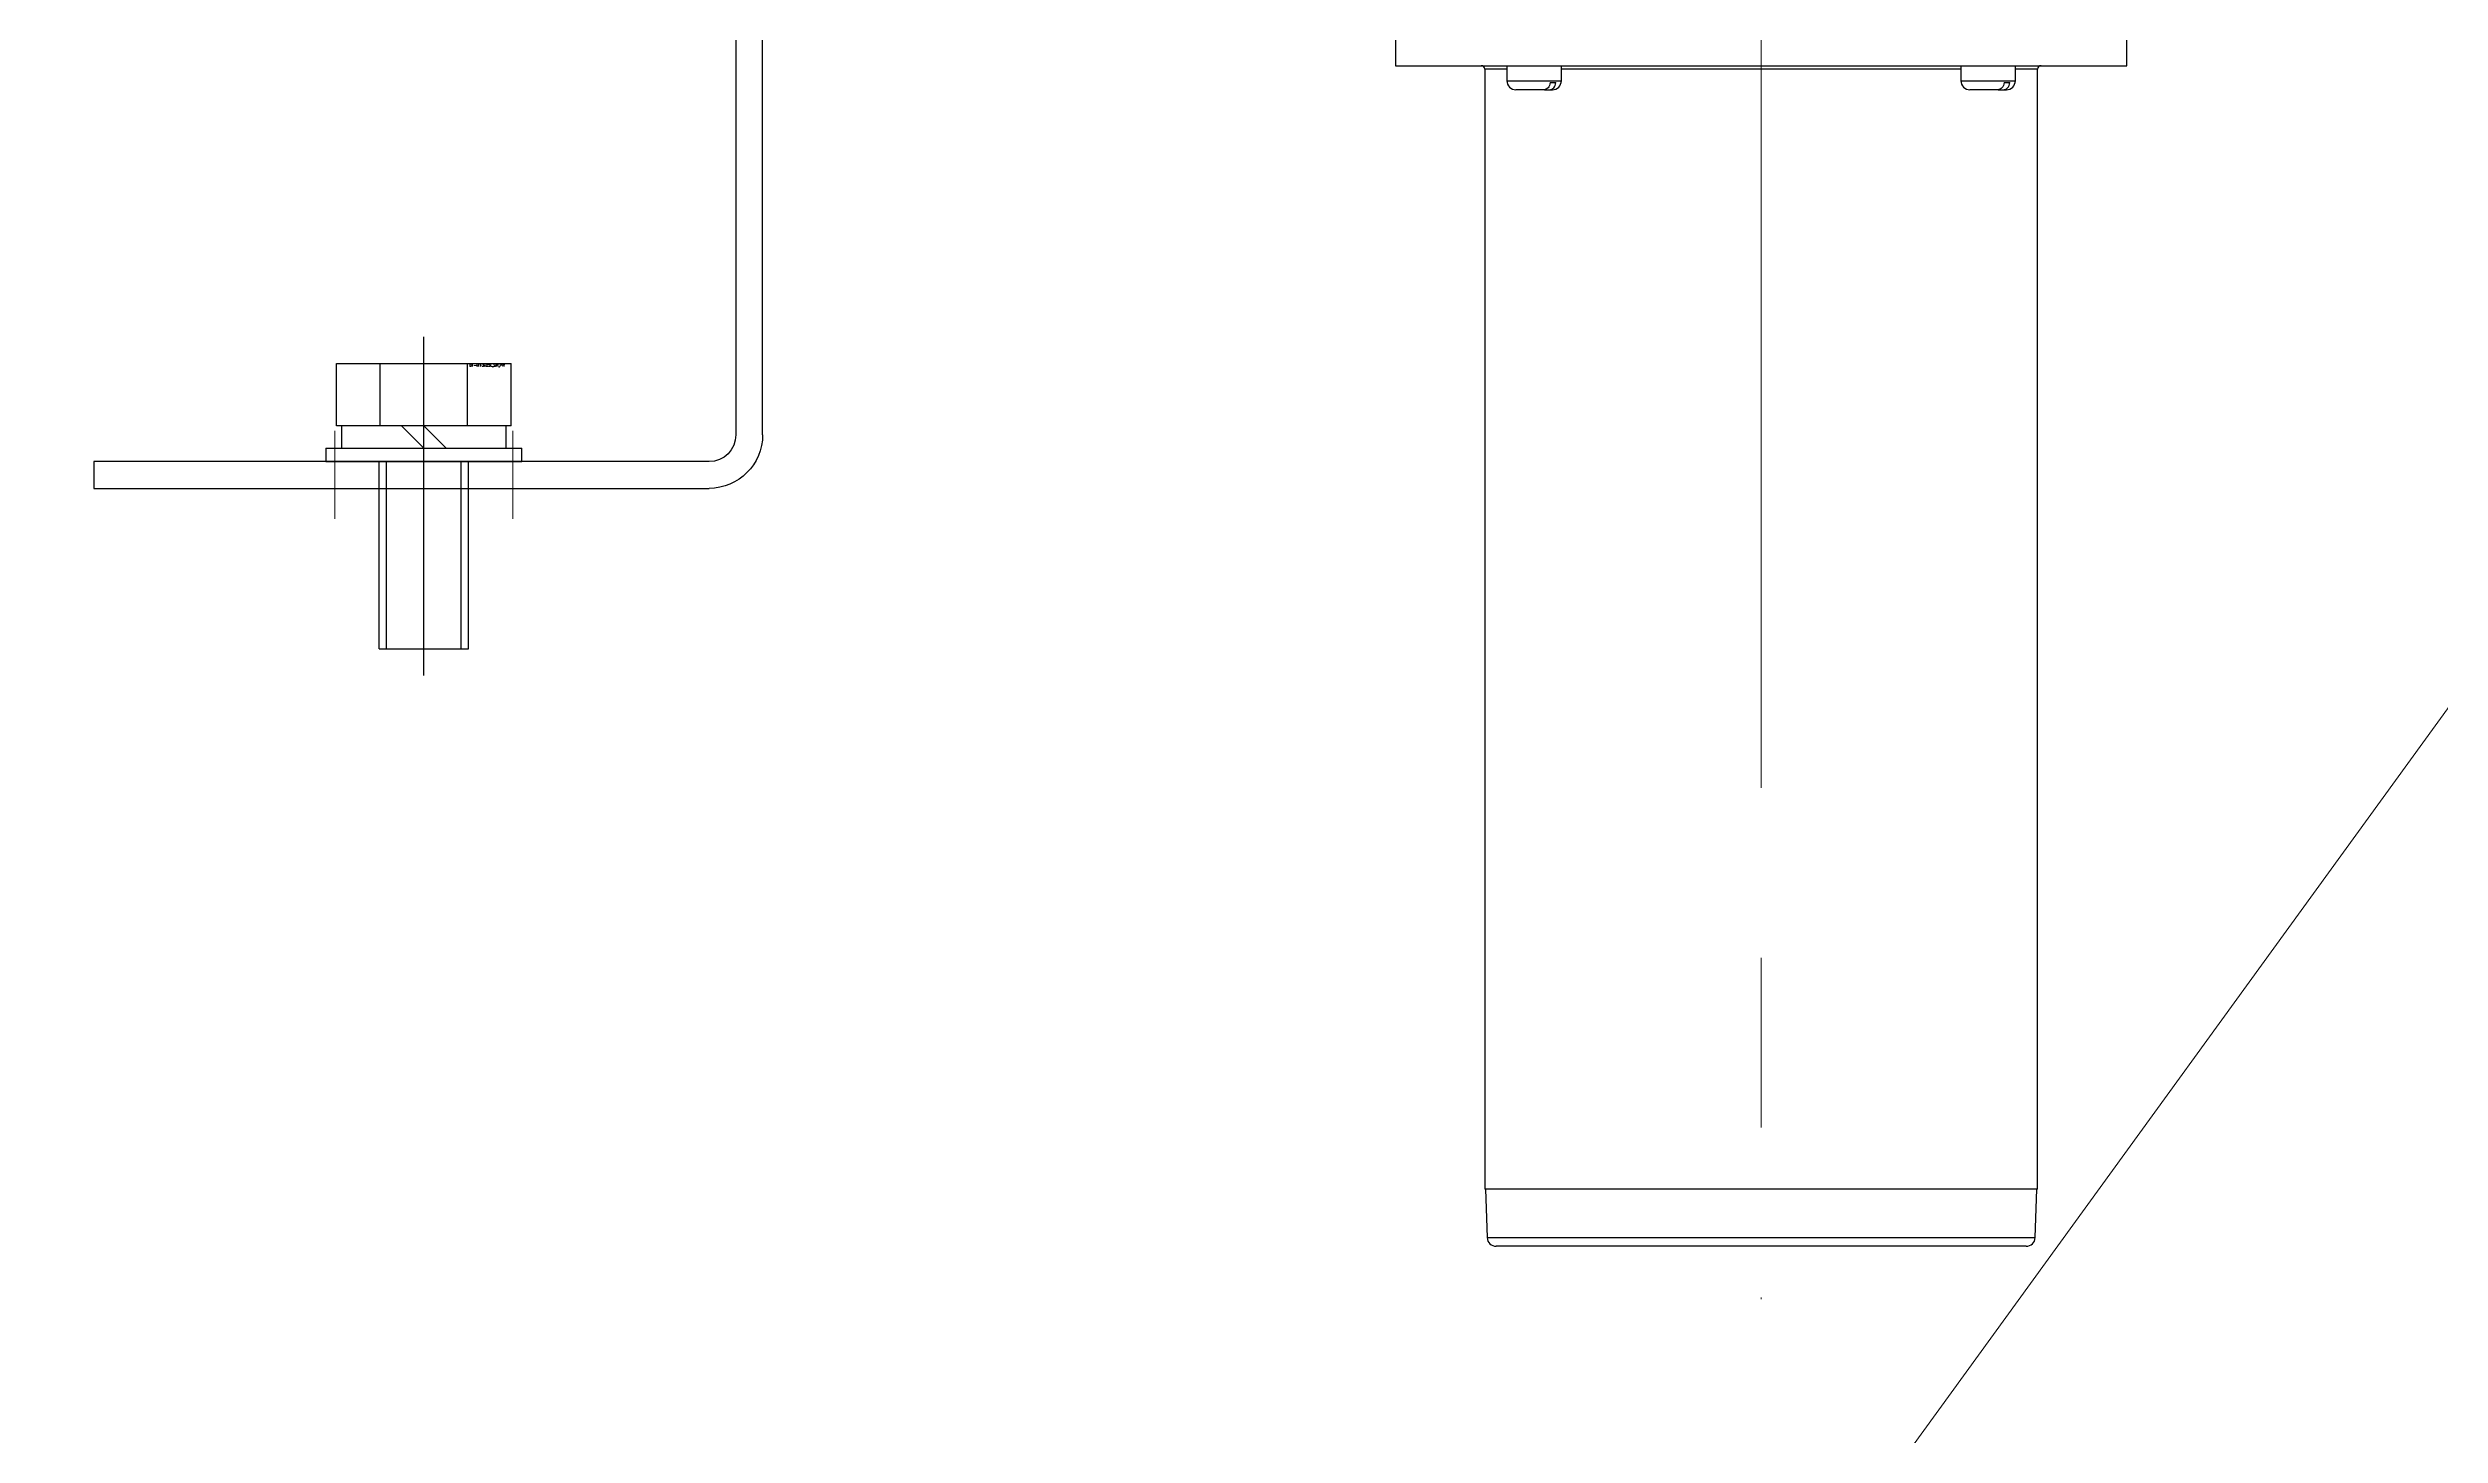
# Model space of a CAD drawing. Header units: millimetres. Extents: x -16130 to 36813, y -8099 to 27484.
# Drawn here: x 30983.3 to 31251.6, y 18103.8 to 18259.4 of the extents above; entities that cross this region are included whole.
import ezdxf

# ---------------------------------------------------------------- set-up
doc = ezdxf.new("R2010")
doc.units = ezdxf.units.MM
doc.header["$LTSCALE"] = 6
doc.linetypes.add('CENTER2', pattern=[28.575, 19.05, -3.175, 3.175, -3.175])
doc.linetypes.add('HIDDEN', pattern=[9.525, 6.35, -3.175])
doc.layers.add('05_CENTER', color=4, linetype='CENTER2', lineweight=13)
doc.layers.add('07_TEXT', color=3, linetype='Continuous', lineweight=13)
doc.layers.add('10_DRAFT', color=8, linetype='Continuous', lineweight=0, plot=False)
doc.styles.add('KSS_TXT_L', font='txt.shx', dxfattribs={"height": 3, "bigfont": 'extfont2.shx'})

# ---------------------------------------------------------------- blocks, each defined once
blk = doc.blocks.new('140.096a')
at = {"color": 0}
for p, q in [((27.6, 153), (23.6, 153)), ((27.6, 71), (27.6, 153)), ((153.6, 143), (28, 143)), ((28, 143), (28, 140.51)), ((153.6, 143), (153.6, 81)), ((159.03, 142.73), (153.6, 142.92)), ((159.03, 81.27), (159.03, 142.73)), ((29.3, 140.51), (27.6, 140.51)), ((29.3, 134.41), (29.3, 140.51)), ((29.5, 139.26), (29.5, 139.89)), ((160, 141.73), (160, 82.27)), ((30.3, 139.19), (30.3, 139.51)), ((30.3, 138.66), (30.3, 139.19)), ((30.3, 138.6), (30.3, 138.66)), ((30.3, 138.6), (30.3, 138.57)), ((30.3, 138.57), (30.3, 138.55)), ((30.3, 138.55), (30.3, 135.41)), ((27.6, 134.41), (29.3, 134.41)), ((28, 134.41), (28, 89.59)), ((29.3, 89.59), (27.6, 89.59)), ((29.3, 83.49), (29.3, 89.59)), ((29.5, 88.34), (29.5, 88.98)), ((30.3, 88.28), (30.3, 88.59)), ((30.3, 87.75), (30.3, 88.28)), ((30.3, 87.69), (30.3, 87.75)), ((30.3, 87.69), (30.3, 87.66)), ((30.3, 87.66), (30.3, 87.64)), ((30.3, 87.64), (30.3, 84.49)), ((27.6, 83.49), (29.3, 83.49)), ((28, 83.49), (28, 81)), ((28, 81), (153.6, 81)), ((153.6, 81.08), (159.03, 81.27)), ((23.6, 71), (27.6, 71))]:
    blk.add_line(p, q, dxfattribs=at)
for centre, radius, start, end in [((28, 143.4), 0.4, 180, 270), ((159, 141.73), 1, 0, 88), ((29.3, 139.51), 1, 0, 90), ((29.3, 135.41), 1, 270, 0), ((29.3, 88.59), 1, 0, 90), ((29.3, 84.49), 1, 270, 0), ((28, 80.6), 0.4, 90, 180), ((159, 82.27), 1, 272, 0)]:
    blk.add_arc(centre, radius, start, end, dxfattribs=at)
for points in [[(30.3, 139.19), (30.3, 139.35), (30.22, 139.51), (29.93, 139.77), (29.73, 139.86), (29.5, 139.89)], [(29.5, 139.26), (29.73, 139.22), (29.93, 139.13), (30.22, 138.88), (30.3, 138.72), (30.3, 138.55)], [(30.3, 88.28), (30.3, 88.44), (30.22, 88.6), (29.93, 88.86), (29.73, 88.95), (29.5, 88.98)], [(29.5, 88.34), (29.73, 88.31), (29.93, 88.22), (30.22, 87.97), (30.3, 87.8), (30.3, 87.64)]]:
    blk.add_open_spline(points, degree=3, knots=[0, 0, 0, 0, 0.5, 0.5, 1, 1, 1, 1], dxfattribs=at)
at = {"layer": '05_CENTER', "color": 0}
blk.add_line((-5.71, 112), (165.92, 112), dxfattribs=at)
blk = doc.blocks.new('A$C684907E2')
at = {"color": 0}
for p, q in [((-37, -3), (-37, 0)), ((-37, 0), (32, 0)), ((32, -3), (-37, -3)), ((35, -245), (35, -6)), ((38, -6), (38, -245)), ((38, -245), (35, -245))]:
    blk.add_line(p, q, dxfattribs=at)
for radius in [6, 3]:
    blk.add_arc((32, -6), radius, 0, 90, dxfattribs=at)
at = {"layer": '05_CENTER'}
for p, q in [((-10, 3.42), (-10, -6.43)), ((10, 3.42), (10, -6.43)), ((41.12, -70), (31.87, -70)), ((41.12, -80), (31.87, -80)), ((41.12, -108), (31.87, -108)), ((41.12, -118), (31.87, -118)), ((41.12, -198), (31.87, -198)), ((41.12, -208), (31.87, -208))]:
    blk.add_line(p, q, dxfattribs=at)
at = {"layer": '10_DRAFT'}
for p, q in [((0, 0), (0, -3)), ((38, -75), (35, -75)), ((38, -113), (35, -113)), ((38, -203), (35, -203))]:
    blk.add_line(p, q, dxfattribs=at)
blk = doc.blocks.new('A$C7AFA21F4_1_1_1_1')
at = {"color": 0, "linetype": 'CENTER2'}
blk.add_line((0, -24), (0, 14), dxfattribs=at)
at = {"color": 0}
for p, q in [((-9.81, 11), (9.81, 11)), ((-9.81, 4), (-9.81, 11)), ((-4.91, 4), (-4.91, 11)), ((4.91, 4), (4.91, 11)), ((9.81, 4), (9.81, 11)), ((9.81, 4), (-9.81, 4)), ((-9.25, 4), (-9.25, 1.5)), ((0, 1.5), (-2.5, 4)), ((0, 4), (2.5, 1.5)), ((9.25, 1.5), (9.25, 4)), ((-11, 1.5), (11, 1.5)), ((-11, 1.5), (-11, 0)), ((-11, 0), (11, 0)), ((11, 0), (11, 1.5))]:
    blk.add_line(p, q, dxfattribs=at)
at = {"color": 0, "linetype": 'HIDDEN'}
for p, q in [((-5, -21), (-5, 0)), ((-4.19, -21), (-4.19, 0)), ((4.19, -21), (4.19, 0)), ((5, -21), (5, 0)), ((-5, -21), (5, -21))]:
    blk.add_line(p, q, dxfattribs=at)
at = {"layer": '10_DRAFT', "style": 'KSS_TXT_L'}
blk.add_text('BT-M10x25L,SW,PW', height=0.3, dxfattribs=at).set_placement((5.1, 10.66))

msp = doc.modelspace()

# ---------------------------------------------------------------- linework, layer by layer
at = {"layer": '07_TEXT', "color": 2}
msp.add_line((31498.13949, 18523.56658), (30745.67342, 17487.43718), dxfattribs=at)

# ---------------------------------------------------------------- block references
at = {"color": 4, "rotation": 269.9999999632163}
msp.add_blockref('140.096a', (31063.43586, 18284.97582), dxfattribs=at)
at = {"xscale": -1, "rotation": 180}
msp.add_blockref('A$C684907E2', (31025.43586, 18209.97583), dxfattribs=at)
msp.add_blockref('A$C7AFA21F4_1_1_1_1', (31025.43589, 18212.97583))

doc.saveas('drawing.dxf')
